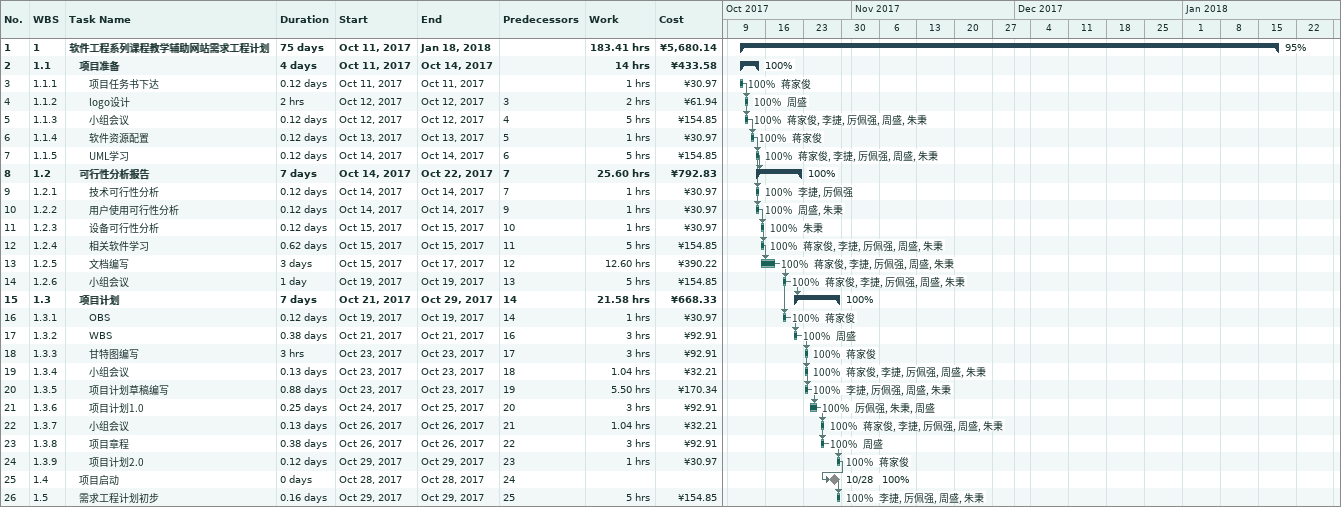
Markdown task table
| ID | WBS | Task | Duration | Start | Finish | Predecessors | Resources | % complete | Work (h) | Cost (¥) |
|---|---|---|---|---|---|---|---|---|---|---|
| 1 | 1 | **软件工程系列课程教学辅助网站需求工程计划** | 75d | 2017-10-11 | 2018-01-18 |  |  | 95 | 183.41 | 5680.14 |
| 2 | 1.1 | **项目准备** | 4d | 2017-10-11 | 2017-10-14 |  |  | 100 | 14 | 433.58 |
| 3 | 1.1.1 | 项目任务书下达 | 0.12d | 2017-10-11 | 2017-10-11 |  | 蒋家俊 | 100 | 1 | 30.97 |
| 4 | 1.1.2 | logo设计 | 2h | 2017-10-12 | 2017-10-12 | 3 | 周盛 | 100 | 2 | 61.94 |
| 5 | 1.1.3 | 小组会议 | 0.12d | 2017-10-12 | 2017-10-12 | 4 | 蒋家俊, 李捷, 厉佩强, 周盛, 朱秉 | 100 | 5 | 154.85 |
| 6 | 1.1.4 | 软件资源配置 | 0.12d | 2017-10-13 | 2017-10-13 | 5 | 蒋家俊 | 100 | 1 | 30.97 |
| 7 | 1.1.5 | UML学习 | 0.12d | 2017-10-14 | 2017-10-14 | 6 | 蒋家俊, 李捷, 厉佩强, 周盛, 朱秉 | 100 | 5 | 154.85 |
| 8 | 1.2 | **可行性分析报告** | 7d | 2017-10-14 | 2017-10-22 | 7 |  | 100 | 25.60 | 792.83 |
| 9 | 1.2.1 | 技术可行性分析 | 0.12d | 2017-10-14 | 2017-10-14 | 7 | 李捷, 厉佩强 | 100 | 1 | 30.97 |
| 10 | 1.2.2 | 用户使用可行性分析 | 0.12d | 2017-10-14 | 2017-10-14 | 9 | 周盛, 朱秉 | 100 | 1 | 30.97 |
| 11 | 1.2.3 | 设备可行性分析 | 0.12d | 2017-10-15 | 2017-10-15 | 10 | 朱秉 | 100 | 1 | 30.97 |
| 12 | 1.2.4 | 相关软件学习 | 0.62d | 2017-10-15 | 2017-10-15 | 11 | 蒋家俊, 李捷, 厉佩强, 周盛, 朱秉 | 100 | 5 | 154.85 |
| 13 | 1.2.5 | 文档编写 | 3d | 2017-10-15 | 2017-10-17 | 12 | 蒋家俊, 李捷, 厉佩强, 周盛, 朱秉 | 100 | 12.60 | 390.22 |
| 14 | 1.2.6 | 小组会议 | 1d | 2017-10-19 | 2017-10-19 | 13 | 蒋家俊, 李捷, 厉佩强, 周盛, 朱秉 | 100 | 5 | 154.85 |
| 15 | 1.3 | **项目计划** | 7d | 2017-10-21 | 2017-10-29 | 14 |  | 100 | 21.58 | 668.33 |
| 16 | 1.3.1 | OBS | 0.12d | 2017-10-19 | 2017-10-19 | 14 | 蒋家俊 | 100 | 1 | 30.97 |
| 17 | 1.3.2 | WBS | 0.38d | 2017-10-21 | 2017-10-21 | 16 | 周盛 | 100 | 3 | 92.91 |
| 18 | 1.3.3 | 甘特图编写 | 3h | 2017-10-23 | 2017-10-23 | 17 | 蒋家俊 | 100 | 3 | 92.91 |
| 19 | 1.3.4 | 小组会议 | 0.13d | 2017-10-23 | 2017-10-23 | 18 | 蒋家俊, 李捷, 厉佩强, 周盛, 朱秉 | 100 | 1.04 | 32.21 |
| 20 | 1.3.5 | 项目计划草稿编写 | 0.88d | 2017-10-23 | 2017-10-23 | 19 | 李捷, 厉佩强, 周盛, 朱秉 | 100 | 5.50 | 170.34 |
| 21 | 1.3.6 | 项目计划1.0 | 0.25d | 2017-10-24 | 2017-10-25 | 20 | 厉佩强, 朱秉, 周盛 | 100 | 3 | 92.91 |
| 22 | 1.3.7 | 小组会议 | 0.13d | 2017-10-26 | 2017-10-26 | 21 | 蒋家俊, 李捷, 厉佩强, 周盛, 朱秉 | 100 | 1.04 | 32.21 |
| 23 | 1.3.8 | 项目章程 | 0.38d | 2017-10-26 | 2017-10-26 | 22 | 周盛 | 100 | 3 | 92.91 |
| 24 | 1.3.9 | 项目计划2.0 | 0.12d | 2017-10-29 | 2017-10-29 | 23 | 蒋家俊 | 100 | 1 | 30.97 |
| 25 | 1.4 | 项目启动 | 0d | 2017-10-28 | 2017-10-28 | 24 |  | 100 |  |  |
| 26 | 1.5 | 需求工程计划初步 | 0.16d | 2017-10-29 | 2017-10-29 | 25 | 李捷, 厉佩强, 周盛, 朱秉 | 100 | 5 | 154.85 |
